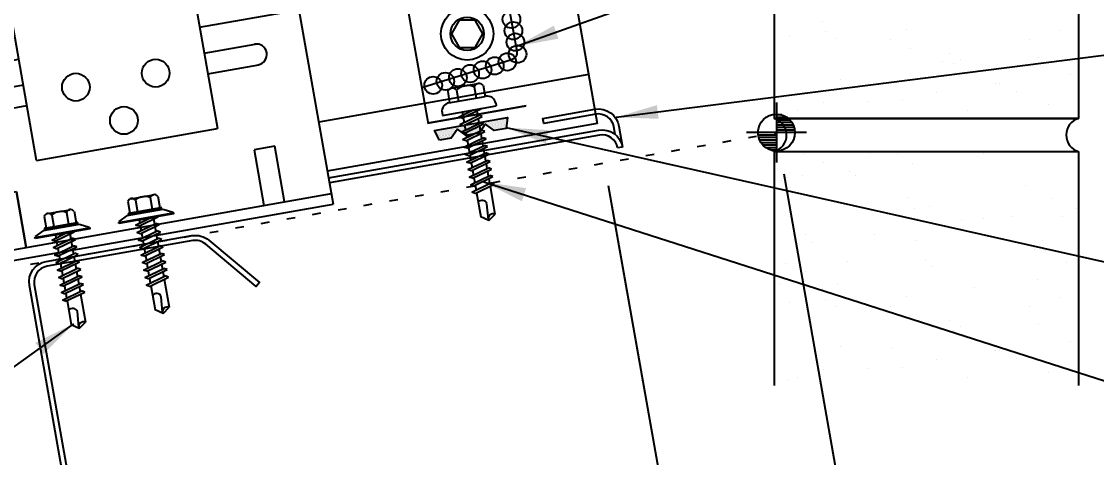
# Model space of a CAD drawing. Header units: inches. Extents: x 5.5 to 41.5, y 10.4 to 41.
# Drawn here: x 20.21 to 33.01, y 17.76 to 22.95 of the extents above; entities that cross this region are included whole.
import ezdxf

# ---------------------------------------------------------------- set-up
doc = ezdxf.new("R2010")
doc.units = ezdxf.units.IN
doc.header["$MEASUREMENT"] = 0
doc.linetypes.add('ACAD_ISO07W100', pattern=[3, 0, -3])
for name, color, linetype in [('CLIP', 5, 'Continuous'), ('CLO', 3, 'Continuous'), ('DIM', 7, 'Continuous'), ('ELEV-MK', 3, 'Continuous'), ('FASTENER', 9, 'Continuous'), ('PANEL', 11, 'Continuous'), ('STLA', 12, 'Continuous'), ('TAPE', 8, 'Continuous'), ('TEXT', 2, 'Continuous'), ('WALL', 7, 'Continuous')]:
    doc.layers.add(name, color=color, linetype=linetype)
doc.styles.add('TEXT1', font='ROMANS.shx', dxfattribs={"width": 0.75, "height": 0.375})
doc.dimstyles.new('DETAIL', dxfattribs={"dimscale": 4, "dimtxt": 0.09375, "dimasz": 0.0625, "dimexe": 0.0625, "dimexo": 0.125, "dimgap": 0.0625, "dimtad": 1, "dimdec": 4, "dimzin": 3, "dimdsep": 46, "dimlunit": 4, "dimtxsty": 'TEXT1', "dimblk": 'ARCHTICK', "dimcen": 0.0625, "dimclrd": 7, "dimclre": 7, "dimclrt": 2, "dimadec": 0, "dimazin": 0, "dimtfac": 0.59375, "dimtdec": 4, "dimtmove": 0, "dimatfit": 3, "dimfxl": 0, "dimtolj": 1, "dimtzin": 3, "dimarcsym": 0})
doc.dimstyles.new('DETAIL$7', dxfattribs={"dimscale": 4, "dimtxt": 0.09375, "dimasz": 0.125, "dimexe": 0.0625, "dimexo": 0.125, "dimgap": 0.0625, "dimtad": 1, "dimdec": 4, "dimzin": 3, "dimdsep": 46, "dimlunit": 4, "dimtxsty": 'TEXT1', "dimblk": 'ARCHTICK', "dimcen": 0.0625, "dimclrd": 7, "dimclre": 7, "dimclrt": 2, "dimadec": 0, "dimazin": 0, "dimtfac": 0.59375, "dimtdec": 4, "dimtmove": 0, "dimatfit": 3, "dimfxl": 0, "dimfrac": 2, "dimtolj": 1, "dimtzin": 3, "dimarcsym": 0})

# ---------------------------------------------------------------- blocks, each defined once
blk = doc.blocks.new('MB_DW1')
at = {"layer": 'FASTENER'}
for p, q in [((-0.181, 0.276), (-0.181, 0.137)), ((-0.135, 0.302), (0.135, 0.302)), ((-0.089, 0.276), (-0.089, 0.137)), ((0.089, 0.276), (0.089, 0.137)), ((0.181, 0.276), (0.181, 0.137)), ((-0.193, 0.137), (0.193, 0.137)), ((-0.181, 0.137), (0.181, 0.137)), ((-0.217, 0.114), (-0.326, 0.059)), ((-0.326, 0.059), (-0.326, 0.049)), ((-0.326, 0.049), (0.326, 0.049)), ((-0.217, 0.114), (0.217, 0.114)), ((-0.193, 0.119), (0.193, 0.119)), ((-0.139, -0.016), (0.046, 0.037)), ((-0.104, -0.036), (0.139, 0.033)), ((-0.086, 0.037), (-0.086, -0.001)), ((-0.086, 0.037), (0.086, 0.037)), ((0.086, 0.037), (0.133, 0.037)), ((0.086, 0.018), (0.086, -0.042)), ((0.139, 0.033), (0.133, 0.037)), ((0.217, 0.114), (0.326, 0.059)), ((0.326, 0.059), (0.326, 0.049)), ((-0.104, -0.036), (-0.139, -0.016)), ((-0.139, -0.107), (0.104, -0.038)), ((-0.104, -0.127), (-0.139, -0.107)), ((-0.104, -0.127), (0.139, -0.058)), ((-0.086, -0.031), (-0.086, -0.092)), ((-0.086, -0.122), (-0.086, -0.183)), ((0.086, -0.073), (0.086, -0.133)), ((0.139, -0.058), (0.104, -0.038)), ((-0.139, -0.198), (0.104, -0.128)), ((-0.104, -0.218), (-0.139, -0.198)), ((-0.139, -0.289), (0.104, -0.219)), ((-0.104, -0.218), (0.139, -0.149)), ((-0.104, -0.309), (0.139, -0.239)), ((-0.086, -0.213), (-0.086, -0.274)), ((0.086, -0.164), (0.086, -0.224)), ((0.086, -0.255), (0.086, -0.315)), ((0.139, -0.149), (0.104, -0.128)), ((0.139, -0.239), (0.104, -0.219)), ((-0.104, -0.309), (-0.139, -0.289)), ((-0.139, -0.38), (0.104, -0.31)), ((-0.104, -0.4), (-0.139, -0.38)), ((-0.104, -0.4), (0.139, -0.33)), ((-0.086, -0.304), (-0.086, -0.364)), ((0.086, -0.345), (0.086, -0.406)), ((0.139, -0.33), (0.104, -0.31)), ((-0.139, -0.47), (0.104, -0.401)), ((-0.104, -0.491), (-0.139, -0.47)), ((-0.139, -0.561), (0.104, -0.492)), ((-0.104, -0.491), (0.139, -0.421)), ((-0.086, -0.395), (-0.086, -0.455)), ((-0.086, -0.486), (-0.086, -0.546)), ((0.086, -0.436), (0.086, -0.497)), ((0.139, -0.421), (0.104, -0.401)), ((0.139, -0.512), (0.104, -0.492)), ((-0.104, -0.581), (-0.139, -0.561)), ((-0.139, -0.652), (0.104, -0.583)), ((-0.104, -0.581), (0.139, -0.512)), ((-0.104, -0.672), (0.139, -0.603)), ((-0.086, -0.577), (-0.086, -0.637)), ((0.086, -0.527), (0.086, -0.588)), ((0.086, -0.618), (0.086, -0.679)), ((0.139, -0.603), (0.104, -0.583)), ((-0.104, -0.672), (-0.139, -0.652)), ((-0.139, -0.743), (0.104, -0.674)), ((-0.104, -0.763), (-0.139, -0.743)), ((-0.104, -0.763), (0.139, -0.694)), ((-0.086, -0.667), (-0.086, -0.728)), ((-0.086, -0.758), (-0.086, -1.05)), ((0.086, -0.709), (0.086, -1.05)), ((0.139, -0.694), (0.104, -0.674)), ((-0.002, -1.095), (0.014, -0.909)), ((0, -1.111), (-0.086, -1.05)), ((0, -1.111), (0.086, -1.05))]:
    blk.add_line(p, q, dxfattribs=at)
blk.add_lwpolyline([(-0.331, 0.037), (-0.331, 0.049), (0.331, 0.049), (0.331, 0.037)], close=True, dxfattribs=at)
for centre, radius, start, end in [((-0.135, 0.25), 0.0527, 29.8754, 150.1246), ((0, 0.138), 0.164, 56.9974, 123.0026), ((0.135, 0.25), 0.0527, 29.8754, 150.1246), ((-0.193, 0.128), 0.00894, 90, 270), ((0.193, 0.128), 0.00894, 270, 90), ((-0.046, -0.921), 0.0615, 11.1445, 130.906), ((0.054, -1.097), 0.0563, 55.4585, 194.8454)]:
    blk.add_arc(centre, radius, start, end, dxfattribs=at)
blk = doc.blocks.new('*X4')
at = {"color": 0}
for p, q in [((-0.434, 0.135), (-0.434, 0.135)), ((-0.422, 0.141), (-0.422, 0.141)), ((-0.422, 0.129), (-0.422, 0.129)), ((-0.41, 0.135), (-0.41, 0.135)), ((-0.398, 0.141), (-0.398, 0.141)), ((-0.398, 0.129), (-0.398, 0.129)), ((-0.387, 0.135), (-0.387, 0.135)), ((-0.375, 0.141), (-0.375, 0.141)), ((-0.375, 0.129), (-0.375, 0.129)), ((-0.363, 0.135), (-0.363, 0.135)), ((-0.352, 0.141), (-0.352, 0.141)), ((-0.352, 0.129), (-0.352, 0.129)), ((-0.34, 0.135), (-0.34, 0.135)), ((-0.328, 0.141), (-0.328, 0.141)), ((-0.328, 0.129), (-0.328, 0.129)), ((-0.316, 0.135), (-0.316, 0.135)), ((-0.305, 0.141), (-0.305, 0.141)), ((-0.305, 0.129), (-0.305, 0.129)), ((-0.293, 0.135), (-0.293, 0.135)), ((-0.281, 0.141), (-0.281, 0.141)), ((-0.281, 0.129), (-0.281, 0.129)), ((-0.27, 0.135), (-0.27, 0.135)), ((-0.258, 0.141), (-0.258, 0.141)), ((-0.258, 0.129), (-0.258, 0.129)), ((-0.246, 0.135), (-0.246, 0.135)), ((-0.234, 0.141), (-0.234, 0.141)), ((-0.234, 0.129), (-0.234, 0.129)), ((-0.223, 0.135), (-0.223, 0.135)), ((-0.211, 0.141), (-0.211, 0.141)), ((-0.211, 0.129), (-0.211, 0.129)), ((-0.199, 0.135), (-0.199, 0.135)), ((-0.188, 0.141), (-0.188, 0.141)), ((-0.188, 0.129), (-0.188, 0.129)), ((-0.176, 0.135), (-0.176, 0.135)), ((-0.164, 0.141), (-0.164, 0.141)), ((-0.164, 0.129), (-0.164, 0.129)), ((-0.152, 0.135), (-0.152, 0.135)), ((-0.141, 0.141), (-0.141, 0.141)), ((-0.141, 0.129), (-0.141, 0.129)), ((-0.129, 0.135), (-0.129, 0.135)), ((-0.117, 0.141), (-0.117, 0.141)), ((-0.117, 0.129), (-0.117, 0.129)), ((-0.105, 0.135), (-0.105, 0.135)), ((-0.094, 0.141), (-0.094, 0.141)), ((-0.094, 0.129), (-0.094, 0.129)), ((-0.082, 0.135), (-0.082, 0.135)), ((-0.07, 0.141), (-0.07, 0.141)), ((-0.07, 0.129), (-0.07, 0.129)), ((-0.059, 0.135), (-0.059, 0.135)), ((-0.047, 0.141), (-0.047, 0.141)), ((-0.047, 0.129), (-0.047, 0.129)), ((-0.035, 0.135), (-0.035, 0.135)), ((-0.023, 0.141), (-0.023, 0.141)), ((-0.023, 0.129), (-0.023, 0.129)), ((-0.012, 0.135), (-0.012, 0.135)), ((0, 0.141), (0, 0.141)), ((0, 0.129), (0, 0.129)), ((0.012, 0.135), (0.012, 0.135)), ((0.023, 0.141), (0.023, 0.141)), ((0.023, 0.129), (0.023, 0.129)), ((0.035, 0.135), (0.035, 0.135)), ((0.047, 0.141), (0.047, 0.141)), ((0.047, 0.129), (0.047, 0.129)), ((0.059, 0.135), (0.059, 0.135)), ((0.07, 0.141), (0.07, 0.141)), ((0.07, 0.129), (0.07, 0.129)), ((0.082, 0.135), (0.082, 0.135)), ((0.094, 0.141), (0.094, 0.141)), ((0.094, 0.129), (0.094, 0.129)), ((0.105, 0.135), (0.105, 0.135)), ((0.117, 0.141), (0.117, 0.141)), ((0.117, 0.129), (0.117, 0.129)), ((0.129, 0.135), (0.129, 0.135)), ((0.141, 0.141), (0.141, 0.141)), ((0.141, 0.129), (0.141, 0.129)), ((0.152, 0.135), (0.152, 0.135)), ((0.164, 0.141), (0.164, 0.141)), ((0.164, 0.129), (0.164, 0.129)), ((0.176, 0.135), (0.176, 0.135)), ((0.188, 0.141), (0.188, 0.141)), ((0.188, 0.129), (0.188, 0.129)), ((0.199, 0.135), (0.199, 0.135)), ((0.211, 0.141), (0.211, 0.141)), ((0.211, 0.129), (0.211, 0.129)), ((0.223, 0.135), (0.223, 0.135)), ((0.234, 0.141), (0.234, 0.141)), ((0.234, 0.129), (0.234, 0.129)), ((0.246, 0.135), (0.246, 0.135)), ((0.258, 0.141), (0.258, 0.141)), ((0.258, 0.129), (0.258, 0.129)), ((0.27, 0.135), (0.27, 0.135)), ((0.281, 0.141), (0.281, 0.141)), ((0.281, 0.129), (0.281, 0.129)), ((0.293, 0.135), (0.293, 0.135)), ((0.305, 0.141), (0.305, 0.141)), ((0.305, 0.129), (0.305, 0.129)), ((0.316, 0.135), (0.316, 0.135)), ((0.328, 0.141), (0.328, 0.141)), ((0.328, 0.129), (0.328, 0.129)), ((0.34, 0.135), (0.34, 0.135)), ((0.352, 0.141), (0.352, 0.141)), ((0.352, 0.129), (0.352, 0.129)), ((0.363, 0.135), (0.363, 0.135)), ((0.375, 0.141), (0.375, 0.141)), ((0.375, 0.129), (0.375, 0.129)), ((0.387, 0.135), (0.387, 0.135)), ((0.398, 0.141), (0.398, 0.141)), ((0.398, 0.129), (0.398, 0.129)), ((0.41, 0.135), (0.41, 0.135)), ((0.422, 0.141), (0.422, 0.141)), ((0.422, 0.129), (0.422, 0.129)), ((0.434, 0.135), (0.434, 0.135)), ((-0.434, 0.123), (-0.434, 0.123)), ((-0.422, 0.117), (-0.422, 0.117)), ((-0.422, 0.105), (-0.422, 0.105)), ((-0.422, 0.094), (-0.422, 0.094)), ((-0.422, 0.082), (-0.422, 0.082)), ((-0.41, 0.123), (-0.41, 0.123)), ((-0.41, 0.111), (-0.41, 0.111)), ((-0.41, 0.1), (-0.41, 0.1)), ((-0.41, 0.088), (-0.41, 0.088)), ((-0.41, 0.076), (-0.41, 0.076)), ((-0.41, 0.064), (-0.41, 0.064)), ((-0.41, 0.053), (-0.41, 0.053)), ((-0.41, 0.041), (-0.41, 0.041)), ((-0.398, 0.117), (-0.398, 0.117)), ((-0.398, 0.105), (-0.398, 0.105)), ((-0.398, 0.094), (-0.398, 0.094)), ((-0.398, 0.082), (-0.398, 0.082)), ((-0.398, 0.07), (-0.398, 0.07)), ((-0.398, 0.059), (-0.398, 0.059)), ((-0.398, 0.047), (-0.398, 0.047)), ((-0.398, 0.035), (-0.398, 0.035)), ((-0.398, 0.023), (-0.398, 0.023)), ((-0.387, 0.123), (-0.387, 0.123)), ((-0.387, 0.111), (-0.387, 0.111)), ((-0.387, 0.1), (-0.387, 0.1)), ((-0.387, 0.088), (-0.387, 0.088)), ((-0.387, 0.076), (-0.387, 0.076)), ((-0.387, 0.064), (-0.387, 0.064)), ((-0.387, 0.053), (-0.387, 0.053)), ((-0.387, 0.041), (-0.387, 0.041)), ((-0.387, 0.029), (-0.387, 0.029)), ((-0.375, 0.117), (-0.375, 0.117)), ((-0.375, 0.105), (-0.375, 0.105)), ((-0.375, 0.094), (-0.375, 0.094)), ((-0.375, 0.082), (-0.375, 0.082)), ((-0.375, 0.07), (-0.375, 0.07)), ((-0.375, 0.059), (-0.375, 0.059)), ((-0.375, 0.047), (-0.375, 0.047)), ((-0.375, 0.035), (-0.375, 0.035)), ((-0.375, 0.023), (-0.375, 0.023)), ((-0.363, 0.123), (-0.363, 0.123)), ((-0.363, 0.111), (-0.363, 0.111)), ((-0.363, 0.1), (-0.363, 0.1)), ((-0.363, 0.088), (-0.363, 0.088)), ((-0.363, 0.076), (-0.363, 0.076)), ((-0.363, 0.064), (-0.363, 0.064)), ((-0.363, 0.053), (-0.363, 0.053)), ((-0.363, 0.041), (-0.363, 0.041)), ((-0.363, 0.029), (-0.363, 0.029)), ((-0.352, 0.117), (-0.352, 0.117)), ((-0.352, 0.105), (-0.352, 0.105)), ((-0.352, 0.094), (-0.352, 0.094)), ((-0.352, 0.082), (-0.352, 0.082)), ((-0.352, 0.07), (-0.352, 0.07)), ((-0.352, 0.059), (-0.352, 0.059)), ((-0.352, 0.047), (-0.352, 0.047)), ((-0.352, 0.035), (-0.352, 0.035)), ((-0.352, 0.023), (-0.352, 0.023)), ((-0.34, 0.123), (-0.34, 0.123)), ((-0.34, 0.111), (-0.34, 0.111)), ((-0.34, 0.1), (-0.34, 0.1)), ((-0.34, 0.088), (-0.34, 0.088)), ((-0.34, 0.076), (-0.34, 0.076)), ((-0.34, 0.064), (-0.34, 0.064)), ((-0.34, 0.053), (-0.34, 0.053)), ((-0.34, 0.041), (-0.34, 0.041)), ((-0.34, 0.029), (-0.34, 0.029)), ((-0.328, 0.117), (-0.328, 0.117)), ((-0.328, 0.105), (-0.328, 0.105)), ((-0.328, 0.094), (-0.328, 0.094)), ((-0.328, 0.082), (-0.328, 0.082)), ((-0.328, 0.07), (-0.328, 0.07)), ((-0.328, 0.059), (-0.328, 0.059)), ((-0.328, 0.047), (-0.328, 0.047)), ((-0.328, 0.035), (-0.328, 0.035)), ((-0.328, 0.023), (-0.328, 0.023)), ((-0.316, 0.123), (-0.316, 0.123)), ((-0.316, 0.111), (-0.316, 0.111)), ((-0.316, 0.1), (-0.316, 0.1)), ((-0.316, 0.088), (-0.316, 0.088)), ((-0.316, 0.076), (-0.316, 0.076)), ((-0.316, 0.064), (-0.316, 0.064)), ((-0.316, 0.053), (-0.316, 0.053)), ((-0.316, 0.041), (-0.316, 0.041)), ((-0.316, 0.029), (-0.316, 0.029)), ((-0.305, 0.117), (-0.305, 0.117)), ((-0.305, 0.105), (-0.305, 0.105)), ((-0.305, 0.094), (-0.305, 0.094)), ((-0.305, 0.082), (-0.305, 0.082)), ((-0.305, 0.07), (-0.305, 0.07)), ((-0.305, 0.059), (-0.305, 0.059)), ((-0.305, 0.047), (-0.305, 0.047)), ((-0.305, 0.035), (-0.305, 0.035)), ((-0.305, 0.023), (-0.305, 0.023)), ((-0.293, 0.123), (-0.293, 0.123)), ((-0.293, 0.111), (-0.293, 0.111)), ((-0.293, 0.1), (-0.293, 0.1)), ((-0.293, 0.088), (-0.293, 0.088)), ((-0.293, 0.076), (-0.293, 0.076)), ((-0.293, 0.064), (-0.293, 0.064)), ((-0.293, 0.053), (-0.293, 0.053)), ((-0.293, 0.041), (-0.293, 0.041)), ((-0.293, 0.029), (-0.293, 0.029)), ((-0.281, 0.117), (-0.281, 0.117)), ((-0.281, 0.105), (-0.281, 0.105)), ((-0.281, 0.094), (-0.281, 0.094)), ((-0.281, 0.082), (-0.281, 0.082)), ((-0.281, 0.07), (-0.281, 0.07)), ((-0.281, 0.059), (-0.281, 0.059)), ((-0.281, 0.047), (-0.281, 0.047)), ((-0.281, 0.035), (-0.281, 0.035)), ((-0.281, 0.023), (-0.281, 0.023)), ((-0.27, 0.123), (-0.27, 0.123)), ((-0.27, 0.111), (-0.27, 0.111)), ((-0.27, 0.1), (-0.27, 0.1)), ((-0.27, 0.088), (-0.27, 0.088)), ((-0.27, 0.076), (-0.27, 0.076)), ((-0.27, 0.064), (-0.27, 0.064)), ((-0.27, 0.053), (-0.27, 0.053)), ((-0.27, 0.041), (-0.27, 0.041)), ((-0.27, 0.029), (-0.27, 0.029)), ((-0.258, 0.117), (-0.258, 0.117)), ((-0.258, 0.105), (-0.258, 0.105)), ((-0.258, 0.094), (-0.258, 0.094)), ((-0.258, 0.082), (-0.258, 0.082)), ((-0.258, 0.07), (-0.258, 0.07)), ((-0.258, 0.059), (-0.258, 0.059)), ((-0.258, 0.047), (-0.258, 0.047)), ((-0.258, 0.035), (-0.258, 0.035)), ((-0.258, 0.023), (-0.258, 0.023)), ((-0.246, 0.123), (-0.246, 0.123)), ((-0.246, 0.111), (-0.246, 0.111)), ((-0.246, 0.1), (-0.246, 0.1)), ((-0.246, 0.088), (-0.246, 0.088)), ((-0.246, 0.076), (-0.246, 0.076)), ((-0.246, 0.064), (-0.246, 0.064)), ((-0.246, 0.053), (-0.246, 0.053)), ((-0.246, 0.041), (-0.246, 0.041)), ((-0.234, 0.117), (-0.234, 0.117)), ((-0.234, 0.105), (-0.234, 0.105)), ((-0.234, 0.094), (-0.234, 0.094)), ((-0.234, 0.082), (-0.234, 0.082)), ((-0.234, 0.07), (-0.234, 0.07)), ((-0.234, 0.059), (-0.234, 0.059)), ((-0.234, 0.047), (-0.234, 0.047)), ((-0.223, 0.123), (-0.223, 0.123)), ((-0.223, 0.111), (-0.223, 0.111)), ((-0.223, 0.1), (-0.223, 0.1)), ((-0.223, 0.088), (-0.223, 0.088)), ((-0.223, 0.076), (-0.223, 0.076)), ((-0.223, 0.064), (-0.223, 0.064)), ((-0.211, 0.117), (-0.211, 0.117)), ((-0.211, 0.105), (-0.211, 0.105)), ((-0.211, 0.094), (-0.211, 0.094)), ((-0.211, 0.082), (-0.211, 0.082)), ((-0.211, 0.07), (-0.211, 0.07)), ((-0.199, 0.123), (-0.199, 0.123)), ((-0.199, 0.111), (-0.199, 0.111)), ((-0.199, 0.1), (-0.199, 0.1)), ((-0.199, 0.088), (-0.199, 0.088)), ((-0.188, 0.117), (-0.188, 0.117)), ((-0.188, 0.105), (-0.188, 0.105)), ((-0.188, 0.094), (-0.188, 0.094)), ((-0.176, 0.123), (-0.176, 0.123)), ((-0.176, 0.111), (-0.176, 0.111)), ((-0.164, 0.117), (-0.164, 0.117)), ((-0.164, 0.105), (-0.164, 0.105)), ((-0.152, 0.123), (-0.152, 0.123)), ((-0.152, 0.111), (-0.152, 0.111)), ((-0.152, 0.1), (-0.152, 0.1)), ((-0.141, 0.117), (-0.141, 0.117)), ((-0.141, 0.105), (-0.141, 0.105)), ((-0.141, 0.094), (-0.141, 0.094)), ((-0.141, 0.082), (-0.141, 0.082)), ((-0.129, 0.123), (-0.129, 0.123)), ((-0.129, 0.111), (-0.129, 0.111)), ((-0.129, 0.1), (-0.129, 0.1)), ((-0.129, 0.088), (-0.129, 0.088)), ((-0.129, 0.076), (-0.129, 0.076)), ((-0.117, 0.117), (-0.117, 0.117)), ((-0.117, 0.105), (-0.117, 0.105)), ((-0.117, 0.094), (-0.117, 0.094)), ((-0.117, 0.082), (-0.117, 0.082)), ((-0.117, 0.07), (-0.117, 0.07)), ((-0.117, 0.059), (-0.117, 0.059)), ((-0.105, 0.123), (-0.105, 0.123)), ((-0.105, 0.111), (-0.105, 0.111)), ((-0.105, 0.1), (-0.105, 0.1)), ((-0.105, 0.088), (-0.105, 0.088)), ((-0.105, 0.076), (-0.105, 0.076)), ((-0.105, 0.064), (-0.105, 0.064)), ((-0.105, 0.053), (-0.105, 0.053)), ((-0.094, 0.117), (-0.094, 0.117)), ((-0.094, 0.105), (-0.094, 0.105)), ((-0.094, 0.094), (-0.094, 0.094)), ((-0.094, 0.082), (-0.094, 0.082)), ((-0.094, 0.07), (-0.094, 0.07)), ((-0.094, 0.059), (-0.094, 0.059)), ((-0.094, 0.047), (-0.094, 0.047)), ((-0.094, 0.035), (-0.094, 0.035)), ((-0.082, 0.123), (-0.082, 0.123)), ((-0.082, 0.111), (-0.082, 0.111)), ((-0.082, 0.1), (-0.082, 0.1)), ((-0.082, 0.088), (-0.082, 0.088)), ((-0.082, 0.076), (-0.082, 0.076)), ((-0.082, 0.064), (-0.082, 0.064)), ((-0.082, 0.053), (-0.082, 0.053)), ((-0.082, 0.041), (-0.082, 0.041)), ((-0.082, 0.029), (-0.082, 0.029)), ((-0.07, 0.117), (-0.07, 0.117)), ((-0.07, 0.105), (-0.07, 0.105)), ((-0.07, 0.094), (-0.07, 0.094)), ((-0.07, 0.082), (-0.07, 0.082)), ((-0.07, 0.07), (-0.07, 0.07)), ((-0.07, 0.059), (-0.07, 0.059)), ((-0.07, 0.047), (-0.07, 0.047)), ((-0.07, 0.035), (-0.07, 0.035)), ((-0.07, 0.023), (-0.07, 0.023)), ((-0.059, 0.123), (-0.059, 0.123)), ((-0.059, 0.111), (-0.059, 0.111)), ((-0.059, 0.1), (-0.059, 0.1)), ((-0.059, 0.088), (-0.059, 0.088)), ((-0.059, 0.076), (-0.059, 0.076)), ((-0.059, 0.064), (-0.059, 0.064)), ((-0.059, 0.053), (-0.059, 0.053)), ((-0.059, 0.041), (-0.059, 0.041)), ((-0.059, 0.029), (-0.059, 0.029)), ((-0.047, 0.117), (-0.047, 0.117)), ((-0.047, 0.105), (-0.047, 0.105)), ((-0.047, 0.094), (-0.047, 0.094)), ((-0.047, 0.082), (-0.047, 0.082)), ((-0.047, 0.07), (-0.047, 0.07)), ((-0.047, 0.059), (-0.047, 0.059)), ((-0.047, 0.047), (-0.047, 0.047)), ((-0.047, 0.035), (-0.047, 0.035)), ((-0.047, 0.023), (-0.047, 0.023)), ((-0.035, 0.123), (-0.035, 0.123)), ((-0.035, 0.111), (-0.035, 0.111)), ((-0.035, 0.1), (-0.035, 0.1)), ((-0.035, 0.088), (-0.035, 0.088)), ((-0.035, 0.076), (-0.035, 0.076)), ((-0.035, 0.064), (-0.035, 0.064)), ((-0.035, 0.053), (-0.035, 0.053)), ((-0.035, 0.041), (-0.035, 0.041)), ((-0.035, 0.029), (-0.035, 0.029)), ((-0.023, 0.117), (-0.023, 0.117)), ((-0.023, 0.105), (-0.023, 0.105)), ((-0.023, 0.094), (-0.023, 0.094)), ((-0.023, 0.082), (-0.023, 0.082)), ((-0.023, 0.07), (-0.023, 0.07)), ((-0.023, 0.059), (-0.023, 0.059)), ((-0.023, 0.047), (-0.023, 0.047)), ((-0.023, 0.035), (-0.023, 0.035)), ((-0.023, 0.023), (-0.023, 0.023)), ((-0.012, 0.123), (-0.012, 0.123)), ((-0.012, 0.111), (-0.012, 0.111)), ((-0.012, 0.1), (-0.012, 0.1)), ((-0.012, 0.088), (-0.012, 0.088)), ((-0.012, 0.076), (-0.012, 0.076)), ((-0.012, 0.064), (-0.012, 0.064)), ((-0.012, 0.053), (-0.012, 0.053)), ((-0.012, 0.041), (-0.012, 0.041)), ((-0.012, 0.029), (-0.012, 0.029)), ((0, 0.117), (0, 0.117)), ((0, 0.105), (0, 0.105)), ((0, 0.094), (0, 0.094)), ((0, 0.082), (0, 0.082)), ((0, 0.07), (0, 0.07)), ((0, 0.059), (0, 0.059)), ((0, 0.047), (0, 0.047)), ((0, 0.035), (0, 0.035)), ((0, 0.023), (0, 0.023)), ((0.012, 0.123), (0.012, 0.123)), ((0.012, 0.111), (0.012, 0.111)), ((0.012, 0.1), (0.012, 0.1)), ((0.012, 0.088), (0.012, 0.088)), ((0.012, 0.076), (0.012, 0.076)), ((0.012, 0.064), (0.012, 0.064)), ((0.012, 0.053), (0.012, 0.053)), ((0.012, 0.041), (0.012, 0.041)), ((0.012, 0.029), (0.012, 0.029)), ((0.023, 0.117), (0.023, 0.117)), ((0.023, 0.105), (0.023, 0.105)), ((0.023, 0.094), (0.023, 0.094)), ((0.023, 0.082), (0.023, 0.082)), ((0.023, 0.07), (0.023, 0.07)), ((0.023, 0.059), (0.023, 0.059)), ((0.023, 0.047), (0.023, 0.047)), ((0.023, 0.035), (0.023, 0.035)), ((0.023, 0.023), (0.023, 0.023)), ((0.035, 0.123), (0.035, 0.123)), ((0.035, 0.111), (0.035, 0.111)), ((0.035, 0.1), (0.035, 0.1)), ((0.035, 0.088), (0.035, 0.088)), ((0.035, 0.076), (0.035, 0.076)), ((0.035, 0.064), (0.035, 0.064)), ((0.035, 0.053), (0.035, 0.053)), ((0.035, 0.041), (0.035, 0.041)), ((0.035, 0.029), (0.035, 0.029)), ((0.047, 0.117), (0.047, 0.117)), ((0.047, 0.105), (0.047, 0.105)), ((0.047, 0.094), (0.047, 0.094)), ((0.047, 0.082), (0.047, 0.082)), ((0.047, 0.07), (0.047, 0.07)), ((0.047, 0.059), (0.047, 0.059)), ((0.047, 0.047), (0.047, 0.047)), ((0.047, 0.035), (0.047, 0.035)), ((0.047, 0.023), (0.047, 0.023)), ((0.059, 0.123), (0.059, 0.123)), ((0.059, 0.111), (0.059, 0.111)), ((0.059, 0.1), (0.059, 0.1)), ((0.059, 0.088), (0.059, 0.088)), ((0.059, 0.076), (0.059, 0.076)), ((0.059, 0.064), (0.059, 0.064)), ((0.059, 0.053), (0.059, 0.053)), ((0.059, 0.041), (0.059, 0.041)), ((0.059, 0.029), (0.059, 0.029)), ((0.07, 0.117), (0.07, 0.117)), ((0.07, 0.105), (0.07, 0.105)), ((0.07, 0.094), (0.07, 0.094)), ((0.07, 0.082), (0.07, 0.082)), ((0.07, 0.07), (0.07, 0.07)), ((0.07, 0.059), (0.07, 0.059)), ((0.07, 0.047), (0.07, 0.047)), ((0.07, 0.035), (0.07, 0.035)), ((0.07, 0.023), (0.07, 0.023)), ((0.082, 0.123), (0.082, 0.123)), ((0.082, 0.111), (0.082, 0.111)), ((0.082, 0.1), (0.082, 0.1)), ((0.082, 0.088), (0.082, 0.088)), ((0.082, 0.076), (0.082, 0.076)), ((0.082, 0.064), (0.082, 0.064)), ((0.082, 0.053), (0.082, 0.053)), ((0.082, 0.041), (0.082, 0.041)), ((0.082, 0.029), (0.082, 0.029)), ((0.094, 0.117), (0.094, 0.117)), ((0.094, 0.105), (0.094, 0.105)), ((0.094, 0.094), (0.094, 0.094)), ((0.094, 0.082), (0.094, 0.082)), ((0.094, 0.07), (0.094, 0.07)), ((0.094, 0.059), (0.094, 0.059)), ((0.094, 0.047), (0.094, 0.047)), ((0.094, 0.035), (0.094, 0.035)), ((0.105, 0.123), (0.105, 0.123)), ((0.105, 0.111), (0.105, 0.111)), ((0.105, 0.1), (0.105, 0.1)), ((0.105, 0.088), (0.105, 0.088)), ((0.105, 0.076), (0.105, 0.076)), ((0.105, 0.064), (0.105, 0.064)), ((0.105, 0.053), (0.105, 0.053)), ((0.117, 0.117), (0.117, 0.117)), ((0.117, 0.105), (0.117, 0.105)), ((0.117, 0.094), (0.117, 0.094)), ((0.117, 0.082), (0.117, 0.082)), ((0.117, 0.07), (0.117, 0.07)), ((0.117, 0.059), (0.117, 0.059)), ((0.129, 0.123), (0.129, 0.123)), ((0.129, 0.111), (0.129, 0.111)), ((0.129, 0.1), (0.129, 0.1)), ((0.129, 0.088), (0.129, 0.088)), ((0.129, 0.076), (0.129, 0.076)), ((0.141, 0.117), (0.141, 0.117)), ((0.141, 0.105), (0.141, 0.105)), ((0.141, 0.094), (0.141, 0.094)), ((0.141, 0.082), (0.141, 0.082)), ((0.152, 0.123), (0.152, 0.123)), ((0.152, 0.111), (0.152, 0.111)), ((0.152, 0.1), (0.152, 0.1)), ((0.164, 0.117), (0.164, 0.117)), ((0.164, 0.105), (0.164, 0.105)), ((0.176, 0.123), (0.176, 0.123)), ((0.176, 0.111), (0.176, 0.111)), ((0.188, 0.117), (0.188, 0.117)), ((0.188, 0.105), (0.188, 0.105)), ((0.188, 0.094), (0.188, 0.094)), ((0.199, 0.123), (0.199, 0.123)), ((0.199, 0.111), (0.199, 0.111)), ((0.199, 0.1), (0.199, 0.1)), ((0.199, 0.088), (0.199, 0.088)), ((0.211, 0.117), (0.211, 0.117)), ((0.211, 0.105), (0.211, 0.105)), ((0.211, 0.094), (0.211, 0.094)), ((0.211, 0.082), (0.211, 0.082)), ((0.211, 0.07), (0.211, 0.07)), ((0.223, 0.123), (0.223, 0.123)), ((0.223, 0.111), (0.223, 0.111)), ((0.223, 0.1), (0.223, 0.1)), ((0.223, 0.088), (0.223, 0.088)), ((0.223, 0.076), (0.223, 0.076)), ((0.223, 0.064), (0.223, 0.064)), ((0.234, 0.117), (0.234, 0.117)), ((0.234, 0.105), (0.234, 0.105)), ((0.234, 0.094), (0.234, 0.094)), ((0.234, 0.082), (0.234, 0.082)), ((0.234, 0.07), (0.234, 0.07)), ((0.234, 0.059), (0.234, 0.059)), ((0.234, 0.047), (0.234, 0.047)), ((0.246, 0.123), (0.246, 0.123)), ((0.246, 0.111), (0.246, 0.111)), ((0.246, 0.1), (0.246, 0.1)), ((0.246, 0.088), (0.246, 0.088)), ((0.246, 0.076), (0.246, 0.076)), ((0.246, 0.064), (0.246, 0.064)), ((0.246, 0.053), (0.246, 0.053)), ((0.246, 0.041), (0.246, 0.041)), ((0.258, 0.117), (0.258, 0.117)), ((0.258, 0.105), (0.258, 0.105)), ((0.258, 0.094), (0.258, 0.094)), ((0.258, 0.082), (0.258, 0.082)), ((0.258, 0.07), (0.258, 0.07)), ((0.258, 0.059), (0.258, 0.059)), ((0.258, 0.047), (0.258, 0.047)), ((0.258, 0.035), (0.258, 0.035)), ((0.258, 0.023), (0.258, 0.023)), ((0.27, 0.123), (0.27, 0.123)), ((0.27, 0.111), (0.27, 0.111)), ((0.27, 0.1), (0.27, 0.1)), ((0.27, 0.088), (0.27, 0.088)), ((0.27, 0.076), (0.27, 0.076)), ((0.27, 0.064), (0.27, 0.064)), ((0.27, 0.053), (0.27, 0.053)), ((0.27, 0.041), (0.27, 0.041)), ((0.27, 0.029), (0.27, 0.029)), ((0.281, 0.117), (0.281, 0.117)), ((0.281, 0.105), (0.281, 0.105)), ((0.281, 0.094), (0.281, 0.094)), ((0.281, 0.082), (0.281, 0.082)), ((0.281, 0.07), (0.281, 0.07)), ((0.281, 0.059), (0.281, 0.059)), ((0.281, 0.047), (0.281, 0.047)), ((0.281, 0.035), (0.281, 0.035)), ((0.281, 0.023), (0.281, 0.023)), ((0.293, 0.123), (0.293, 0.123)), ((0.293, 0.111), (0.293, 0.111)), ((0.293, 0.1), (0.293, 0.1)), ((0.293, 0.088), (0.293, 0.088)), ((0.293, 0.076), (0.293, 0.076)), ((0.293, 0.064), (0.293, 0.064)), ((0.293, 0.053), (0.293, 0.053)), ((0.293, 0.041), (0.293, 0.041)), ((0.293, 0.029), (0.293, 0.029)), ((0.305, 0.117), (0.305, 0.117)), ((0.305, 0.105), (0.305, 0.105)), ((0.305, 0.094), (0.305, 0.094)), ((0.305, 0.082), (0.305, 0.082)), ((0.305, 0.07), (0.305, 0.07)), ((0.305, 0.059), (0.305, 0.059)), ((0.305, 0.047), (0.305, 0.047)), ((0.305, 0.035), (0.305, 0.035)), ((0.305, 0.023), (0.305, 0.023)), ((0.316, 0.123), (0.316, 0.123)), ((0.316, 0.111), (0.316, 0.111)), ((0.316, 0.1), (0.316, 0.1)), ((0.316, 0.088), (0.316, 0.088)), ((0.316, 0.076), (0.316, 0.076)), ((0.316, 0.064), (0.316, 0.064)), ((0.316, 0.053), (0.316, 0.053)), ((0.316, 0.041), (0.316, 0.041)), ((0.316, 0.029), (0.316, 0.029)), ((0.328, 0.117), (0.328, 0.117)), ((0.328, 0.105), (0.328, 0.105)), ((0.328, 0.094), (0.328, 0.094)), ((0.328, 0.082), (0.328, 0.082)), ((0.328, 0.07), (0.328, 0.07)), ((0.328, 0.059), (0.328, 0.059)), ((0.328, 0.047), (0.328, 0.047)), ((0.328, 0.035), (0.328, 0.035)), ((0.328, 0.023), (0.328, 0.023)), ((0.34, 0.123), (0.34, 0.123)), ((0.34, 0.111), (0.34, 0.111)), ((0.34, 0.1), (0.34, 0.1)), ((0.34, 0.088), (0.34, 0.088)), ((0.34, 0.076), (0.34, 0.076)), ((0.34, 0.064), (0.34, 0.064)), ((0.34, 0.053), (0.34, 0.053)), ((0.34, 0.041), (0.34, 0.041)), ((0.34, 0.029), (0.34, 0.029)), ((0.352, 0.117), (0.352, 0.117)), ((0.352, 0.105), (0.352, 0.105)), ((0.352, 0.094), (0.352, 0.094)), ((0.352, 0.082), (0.352, 0.082)), ((0.352, 0.07), (0.352, 0.07)), ((0.352, 0.059), (0.352, 0.059)), ((0.352, 0.047), (0.352, 0.047)), ((0.352, 0.035), (0.352, 0.035)), ((0.352, 0.023), (0.352, 0.023)), ((0.363, 0.123), (0.363, 0.123)), ((0.363, 0.111), (0.363, 0.111)), ((0.363, 0.1), (0.363, 0.1)), ((0.363, 0.088), (0.363, 0.088)), ((0.363, 0.076), (0.363, 0.076)), ((0.363, 0.064), (0.363, 0.064)), ((0.363, 0.053), (0.363, 0.053)), ((0.363, 0.041), (0.363, 0.041)), ((0.363, 0.029), (0.363, 0.029)), ((0.375, 0.117), (0.375, 0.117)), ((0.375, 0.105), (0.375, 0.105)), ((0.375, 0.094), (0.375, 0.094)), ((0.375, 0.082), (0.375, 0.082)), ((0.375, 0.07), (0.375, 0.07)), ((0.375, 0.059), (0.375, 0.059)), ((0.375, 0.047), (0.375, 0.047)), ((0.375, 0.035), (0.375, 0.035)), ((0.375, 0.023), (0.375, 0.023)), ((0.387, 0.123), (0.387, 0.123)), ((0.387, 0.111), (0.387, 0.111)), ((0.387, 0.1), (0.387, 0.1)), ((0.387, 0.088), (0.387, 0.088)), ((0.387, 0.076), (0.387, 0.076)), ((0.387, 0.064), (0.387, 0.064)), ((0.387, 0.053), (0.387, 0.053)), ((0.387, 0.041), (0.387, 0.041)), ((0.387, 0.029), (0.387, 0.029)), ((0.398, 0.117), (0.398, 0.117)), ((0.398, 0.105), (0.398, 0.105)), ((0.398, 0.094), (0.398, 0.094)), ((0.398, 0.082), (0.398, 0.082)), ((0.398, 0.07), (0.398, 0.07)), ((0.398, 0.059), (0.398, 0.059)), ((0.398, 0.047), (0.398, 0.047)), ((0.398, 0.035), (0.398, 0.035)), ((0.398, 0.023), (0.398, 0.023)), ((0.41, 0.123), (0.41, 0.123)), ((0.41, 0.111), (0.41, 0.111)), ((0.41, 0.1), (0.41, 0.1)), ((0.41, 0.088), (0.41, 0.088)), ((0.41, 0.076), (0.41, 0.076)), ((0.41, 0.064), (0.41, 0.064)), ((0.41, 0.053), (0.41, 0.053)), ((0.41, 0.041), (0.41, 0.041)), ((0.422, 0.117), (0.422, 0.117)), ((0.422, 0.105), (0.422, 0.105)), ((0.422, 0.094), (0.422, 0.094)), ((0.422, 0.082), (0.422, 0.082)), ((0.434, 0.123), (0.434, 0.123))]:
    blk.add_line(p, q, dxfattribs=at)
blk = doc.blocks.new('MB_DBTAP')
at = {"layer": 'TAPE', "color": 9}
blk.add_lwpolyline([(-0.403, 0.018), (-0.442, 0.141), (0.442, 0.141), (0.403, 0.018), (0.26, 0.018), (0.17, 0.109), (0.079, 0.018), (0, 0.018), (-0.079, 0.018), (-0.17, 0.109), (-0.26, 0.018)], close=True, dxfattribs=at)
at = {"layer": 'TAPE', "color": 251}
blk.add_blockref('*X4', (0, 0), dxfattribs=at)
blk = doc.blocks.new('MB_38W')
blk.add_lwpolyline([(-0.094, 0.162), (-0.188, 0), (-0.094, -0.162), (0.094, -0.162), (0.188, 0), (0.094, 0.162)], close=True)
for radius in [0.312, 0.199]:
    blk.add_circle((0, 0), radius)
blk = doc.blocks.new('A$C40D92978')
at = {"layer": 'CLO', "const_width": 0.0239}
blk.add_lwpolyline([(2.668, 0.22), (1.499, 0.014), (1.048, 2.551), (0.002, 2.366)], dxfattribs=at)
at = {"layer": 'CLO'}
blk.add_lwpolyline([(1.074, 2.419), (2.155, 2.61, -0.414214), (2.26, 2.537), (2.349, 2.031, -0.414214), (2.276, 1.927), (1.468, 1.784, 0.414214), (1.395, 1.68), (1.399, 1.658, 0.362577), (1.487, 1.584), (2.353, 1.579, -0.362577), (2.441, 1.505), (2.554, 0.869, -0.377256), (2.492, 0.768), (1.424, 0.435)], format="xyb", dxfattribs=at)
blk = doc.blocks.new('_ArchTick')
at = {"color": 0, "linetype": 'ByBlock', "const_width": 0.15}
blk.add_lwpolyline([(-0.5, -0.5), (0.5, 0.5)], dxfattribs=at)
blk = doc.blocks.new('*D29')
at = {"layer": 'DEFPOINTS', "color": 0}
for p in [(27.11, 21.489), (21.672, 12.366), (28.803, 11.892)]:
    blk.add_point(p, dxfattribs=at)
at = {"layer": 'TEXT', "color": 7, "lineweight": -2}
for p, q in [((27.197, 20.996), (28.846, 11.646)), ((21.759, 11.874), (22.011, 10.44)), ((21.968, 10.687), (28.803, 11.892))]:
    blk.add_line(p, q, dxfattribs=at)
at = {"layer": 'TEXT', "color": 7, "lineweight": -2, "xscale": 0.25, "yscale": 0.25, "zscale": 0.25}
for p, rotation in [((28.803, 11.892), 10), ((21.968, 10.687), 190)]:
    blk.add_blockref('_ArchTick', p, dxfattribs=dict(at, rotation=rotation))
at = {"layer": 'TEXT', "color": 2, "insert": (25.303, 11.755), "char_height": 0.375, "attachment_point": 5, "rotation": 10, "style": 'TEXT1'}
blk.add_mtext('\\A1;7"', dxfattribs=at)
blk = doc.blocks.new('FZ7')
at = {"layer": 'FASTENER'}
for p, q in [((-0.215, 0.305), (-0.215, 0.171)), ((-0.161, 0.337), (0.161, 0.337)), ((-0.107, 0.305), (-0.107, 0.171)), ((0.107, 0.305), (0.107, 0.171)), ((0.215, 0.305), (0.215, 0.171)), ((-0.224, 0.171), (0.215, 0.171)), ((-0.324, 0.071), (-0.324, 0.037)), ((-0.324, 0.037), (0.324, 0.037)), ((-0.139, -0.016), (0.046, 0.037)), ((-0.104, -0.036), (0.139, 0.033)), ((-0.086, 0.037), (-0.086, -0.001)), ((-0.086, 0.037), (0.086, 0.037)), ((0.086, 0.037), (0.133, 0.037)), ((0.086, 0.018), (0.086, -0.042)), ((0.139, 0.033), (0.133, 0.037)), ((0.324, 0.071), (0.324, 0.037)), ((-0.104, -0.036), (-0.139, -0.016)), ((-0.139, -0.107), (0.104, -0.038)), ((-0.104, -0.127), (-0.139, -0.107)), ((-0.104, -0.127), (0.139, -0.058)), ((-0.086, -0.031), (-0.086, -0.092)), ((-0.086, -0.122), (-0.086, -0.183)), ((0.086, -0.073), (0.086, -0.133)), ((0.139, -0.058), (0.104, -0.038)), ((-0.139, -0.198), (0.104, -0.128)), ((-0.104, -0.218), (-0.139, -0.198)), ((-0.139, -0.289), (0.104, -0.219)), ((-0.104, -0.218), (0.139, -0.149)), ((-0.104, -0.309), (0.139, -0.239)), ((-0.086, -0.213), (-0.086, -0.274)), ((0.086, -0.164), (0.086, -0.224)), ((0.086, -0.255), (0.086, -0.315)), ((0.139, -0.149), (0.104, -0.128)), ((0.139, -0.239), (0.104, -0.219)), ((-0.104, -0.309), (-0.139, -0.289)), ((-0.139, -0.38), (0.104, -0.31)), ((-0.104, -0.4), (-0.139, -0.38)), ((-0.104, -0.4), (0.139, -0.33)), ((-0.086, -0.304), (-0.086, -0.364)), ((0.086, -0.345), (0.086, -0.406)), ((0.139, -0.33), (0.104, -0.31)), ((-0.139, -0.47), (0.104, -0.401)), ((-0.104, -0.491), (-0.139, -0.47)), ((-0.139, -0.561), (0.104, -0.492)), ((-0.104, -0.491), (0.139, -0.421)), ((-0.086, -0.395), (-0.086, -0.455)), ((-0.086, -0.486), (-0.086, -0.546)), ((0.086, -0.436), (0.086, -0.497)), ((0.139, -0.421), (0.104, -0.401)), ((0.139, -0.512), (0.104, -0.492)), ((-0.104, -0.581), (-0.139, -0.561)), ((-0.139, -0.652), (0.104, -0.583)), ((-0.104, -0.581), (0.139, -0.512)), ((-0.104, -0.672), (0.139, -0.603)), ((-0.086, -0.577), (-0.086, -0.637)), ((0.086, -0.527), (0.086, -0.588)), ((0.086, -0.618), (0.086, -0.679)), ((0.139, -0.603), (0.104, -0.583)), ((-0.104, -0.672), (-0.139, -0.652)), ((-0.139, -0.743), (0.104, -0.674)), ((-0.104, -0.763), (-0.139, -0.743)), ((-0.139, -0.834), (0.104, -0.765)), ((-0.104, -0.763), (0.139, -0.694)), ((-0.086, -0.667), (-0.086, -0.728)), ((-0.086, -0.758), (-0.086, -0.819)), ((0.086, -0.709), (0.086, -0.77)), ((0.139, -0.694), (0.104, -0.674)), ((0.139, -0.785), (0.104, -0.765)), ((-0.104, -0.854), (-0.139, -0.834)), ((-0.139, -0.925), (0.104, -0.856)), ((-0.104, -0.854), (0.139, -0.785)), ((-0.104, -0.945), (0.139, -0.876)), ((-0.086, -0.849), (-0.086, -0.91)), ((0.086, -0.8), (0.086, -0.861)), ((0.086, -0.891), (0.086, -1.232)), ((0.139, -0.876), (0.104, -0.856)), ((-0.104, -0.945), (-0.139, -0.925)), ((-0.086, -0.94), (-0.086, -1.232)), ((-0.002, -1.277), (0.014, -1.091)), ((0, -1.293), (-0.086, -1.232)), ((0, -1.293), (0.086, -1.232))]:
    blk.add_line(p, q, dxfattribs=at)
for centre, radius, start, end in [((-0.161, 0.274), 0.0628, 29.8754, 150.1246), ((0, 0.141), 0.196, 56.9974, 123.0026), ((0.161, 0.274), 0.0628, 29.8754, 150.1246), ((-0.224, 0.071), 0.1, 90, 180), ((0.224, 0.071), 0.1, 0, 90), ((-0.046, -1.102), 0.0615, 11.1445, 130.906), ((0.054, -1.278), 0.0563, 55.4585, 194.8454)]:
    blk.add_arc(centre, radius, start, end, dxfattribs=at)
blk = doc.blocks.new('A$C53A16981')
at = {"layer": 'FASTENER', "rotation": 9.999999999999451}
blk.add_blockref('FZ7', (0.332, 1.273), dxfattribs=at)
blk = doc.blocks.new('A$C7D392131')
at = {"layer": 'WALL'}
for p, q in [((-12.651, -12.721), (-12.651, -15.507)), ((-9.026, -12.721), (-9.026, -15.507)), ((-12.651, -15.507), (-9.026, -15.507)), ((-9.026, -15.507), (-12.651, -15.507)), ((-12.651, -15.901), (-12.651, -18.687)), ((-12.651, -15.901), (-9.026, -15.901)), ((-9.026, -15.901), (-9.026, -18.687))]:
    blk.add_line(p, q, dxfattribs=at)
at = {"layer": 'WALL', "linetype": 'Continuous'}
for p, q in [((-12.08, -14.357), (-12.08, -14.357)), ((-11.071, -14.45), (-11.071, -14.45)), ((-9.24, -14.456), (-9.24, -14.456)), ((-12.474, -14.518), (-12.474, -14.518)), ((-12.042, -14.476), (-12.042, -14.476)), ((-11.913, -14.561), (-11.913, -14.561)), ((-11.265, -14.57), (-11.265, -14.57)), ((-9.614, -14.562), (-9.614, -14.562)), ((-11.023, -14.67), (-11.023, -14.67)), ((-10.644, -14.827), (-10.644, -14.827)), ((-10.559, -14.729), (-10.559, -14.729)), ((-10.521, -14.848), (-10.521, -14.848)), ((-10.432, -14.806), (-10.432, -14.806)), ((-9.498, -14.784), (-9.498, -14.784)), ((-11.865, -15.039), (-11.865, -15.039)), ((-11.24, -15.072), (-11.24, -15.072)), ((-10.011, -15.09), (-10.011, -15.09)), ((-9.966, -15.095), (-9.966, -15.095)), ((-9.123, -14.984), (-9.123, -14.984)), ((-9.037, -15.1), (-9.037, -15.1)), ((-10.72, -15.194), (-10.72, -15.194)), ((-9.769, -15.19), (-9.769, -15.19)), ((-12.059, -15.316), (-12.059, -15.316)), ((-11.525, -15.3), (-11.525, -15.3)), ((-11.124, -15.294), (-11.124, -15.294)), ((-9.39, -15.347), (-9.39, -15.347)), ((-12.495, -15.45), (-12.495, -15.45)), ((-12.368, -15.411), (-12.368, -15.411)), ((-10.344, -15.411), (-10.344, -15.411)), ((-12.302, -15.932), (-12.302, -15.932)), ((-11.506, -15.924), (-11.506, -15.924)), ((-11.18, -15.939), (-11.18, -15.939)), ((-10.572, -15.902), (-10.572, -15.902)), ((-10.162, -15.93), (-10.162, -15.93)), ((-12.059, -16.032), (-12.059, -16.032)), ((-11.005, -16.041), (-11.005, -16.041)), ((-12.564, -16.246), (-12.564, -16.246)), ((-12.498, -16.212), (-12.498, -16.212)), ((-12.313, -16.19), (-12.313, -16.19)), ((-11.758, -16.14), (-11.758, -16.14)), ((-11.68, -16.189), (-11.68, -16.189)), ((-12.46, -16.331), (-12.46, -16.331)), ((-9.658, -16.311), (-9.658, -16.311)), ((-12.198, -16.412), (-12.198, -16.412)), ((-11.048, -16.451), (-11.048, -16.451)), ((-9.337, -16.456), (-9.337, -16.456)), ((-10.977, -16.583), (-10.977, -16.583)), ((-10.805, -16.552), (-10.805, -16.552)), ((-9.057, -16.575), (-9.057, -16.575)), ((-10.939, -16.702), (-10.939, -16.702)), ((-10.426, -16.708), (-10.426, -16.708)), ((-10.156, -16.7), (-10.156, -16.7)), ((-9.811, -16.674), (-9.811, -16.674)), ((-9.222, -16.678), (-9.222, -16.678)), ((-12.283, -16.894), (-12.283, -16.894)), ((-11.459, -16.891), (-11.459, -16.891)), ((-10.616, -16.78), (-10.616, -16.78)), ((-12.212, -16.99), (-12.212, -16.99)), ((-10.963, -16.966), (-10.963, -16.966)), ((-9.793, -16.971), (-9.793, -16.971)), ((-9.455, -16.955), (-9.455, -16.955)), ((-9.551, -17.071), (-9.551, -17.071)), ((-9.418, -17.074), (-9.418, -17.074)), ((-12.519, -17.231), (-12.519, -17.231)), ((-11.782, -17.21), (-11.782, -17.21)), ((-10.848, -17.188), (-10.848, -17.188)), ((-10.762, -17.265), (-10.762, -17.265)), ((-9.172, -17.228), (-9.172, -17.228)), ((-12.277, -17.331), (-12.277, -17.331)), ((-12.59, -17.476), (-12.59, -17.476)), ((-11.898, -17.488), (-11.898, -17.488)), ((-10.265, -17.524), (-10.265, -17.524)), ((-9.512, -17.425), (-9.512, -17.425)), ((-12.08, -17.537), (-12.08, -17.537)), ((-12.042, -17.657), (-12.042, -17.657)), ((-11.071, -17.63), (-11.071, -17.63)), ((-9.24, -17.637), (-9.24, -17.637)), ((-12.474, -17.698), (-12.474, -17.698)), ((-11.913, -17.741), (-11.913, -17.741)), ((-11.265, -17.75), (-11.265, -17.75)), ((-9.614, -17.742), (-9.614, -17.742)), ((-11.023, -17.851), (-11.023, -17.851)), ((-10.559, -17.909), (-10.559, -17.909)), ((-10.644, -18.008), (-10.644, -18.008)), ((-10.521, -18.028), (-10.521, -18.028)), ((-10.432, -17.986), (-10.432, -17.986)), ((-9.498, -17.964), (-9.498, -17.964)), ((-9.123, -18.164), (-9.123, -18.164)), ((-11.865, -18.219), (-11.865, -18.219)), ((-11.24, -18.252), (-11.24, -18.252)), ((-10.011, -18.27), (-10.011, -18.27)), ((-9.966, -18.275), (-9.966, -18.275)), ((-9.037, -18.28), (-9.037, -18.28)), ((-10.72, -18.374), (-10.72, -18.374)), ((-9.769, -18.37), (-9.769, -18.37)), ((-12.059, -18.496), (-12.059, -18.496)), ((-11.525, -18.48), (-11.525, -18.48)), ((-11.124, -18.474), (-11.124, -18.474)), ((-9.39, -18.527), (-9.39, -18.527)), ((-12.495, -18.63), (-12.495, -18.63)), ((-12.368, -18.591), (-12.368, -18.591)), ((-10.344, -18.591), (-10.344, -18.591))]:
    blk.add_line(p, q, dxfattribs=at)
at = {"layer": 'WALL'}
for centre, start, end in [((-12.708, -15.704), 286.0665, 73.9335), ((-8.969, -15.704), 106.0665, 253.9335)]:
    blk.add_arc(centre, 0.205, start, end, dxfattribs=at)
blk = doc.blocks.new('A$C77364788')
at = {"layer": 'WALL'}
blk.add_blockref('A$C7D392131', (1.029, 0), dxfattribs=at)
blk = doc.blocks.new('A$C53AF356D')
at = {"layer": 'CLIP'}
for p, q in [((-1.682, 1.657), (0.471, 2.036)), ((0.471, 2.036), (0.843, -0.076)), ((-1.31, -0.455), (-1.682, 1.657)), ((0.631, 1.131), (1.812, 1.339)), ((1.812, 1.339), (2.22, -0.974)), ((0.685, 0.823), (1.293, 0.93)), ((-2.619, 0.558), (-1.523, 0.751)), ((0.728, 0.577), (1.337, 0.684)), ((-2.211, -1.755), (-2.619, 0.558)), ((-2.068, 0.338), (-1.468, 0.443)), ((-2.025, 0.091), (-1.425, 0.197)), ((-1.31, -0.455), (0.843, -0.076)), ((1.526, -0.285), (1.28, -0.329)), ((1.28, -0.329), (1.397, -0.992)), ((1.643, -0.948), (1.526, -0.285)), ((-2.233, -1.632), (2.199, -0.85)), ((-1.551, -0.828), (-1.797, -0.871)), ((-1.797, -0.871), (-1.681, -1.534)), ((-1.551, -0.828), (-1.434, -1.491)), ((-1.434, -1.491), (-1.551, -0.828)), ((-2.211, -1.755), (2.22, -0.974))]:
    blk.add_line(p, q, dxfattribs=at)
for centre in [(0.107, 0.584), (-0.843, 0.417), (-0.271, 0.021)]:
    blk.add_circle(centre, 0.165, dxfattribs=at)
for centre, start, end in [((1.306, 0.806), 280, 100), ((-2.046, 0.215), 100, 280)]:
    blk.add_arc(centre, 0.125, start, end, dxfattribs=at)
blk = doc.blocks.new('SURVEY')
at = {"color": 11}
for p, q in [((0, 0.1785), (0, -0.1785)), ((0.0328, 0.105), (0, 0.105)), ((0.0632, 0.09), (0, 0.09)), ((0.0805, 0.075), (0, 0.075)), ((0.0922, 0.06), (0, 0.06)), ((0.1004, 0.045), (0, 0.045)), ((0.1058, 0.03), (0, 0.03)), ((0.109, 0.015), (0, 0.015)), ((0.1785, 0), (-0.1785, 0)), ((0, -0.015), (-0.109, -0.015)), ((0, -0.03), (-0.1058, -0.03)), ((0, -0.045), (-0.1004, -0.045)), ((0, -0.06), (-0.0922, -0.06)), ((0, -0.075), (-0.0805, -0.075)), ((0, -0.09), (-0.0632, -0.09)), ((0, -0.105), (-0.0328, -0.105))]:
    blk.add_line(p, q, dxfattribs=at)
blk.add_circle((0, 0), 0.11, dxfattribs=at)
blk = doc.blocks.new('*D31')
at = {"layer": 'DEFPOINTS', "color": 0}
for p in [(29.2, 21.624), (27.15, 21.263), (28.803, 11.892)]:
    blk.add_point(p, dxfattribs=at)
at = {"layer": 'DIM', "color": 7, "lineweight": -2}
for p, q in [((29.287, 21.132), (30.896, 12.007)), ((27.237, 20.77), (28.846, 11.646)), ((30.853, 12.253), (28.803, 11.892))]:
    blk.add_line(p, q, dxfattribs=at)
at = {"layer": 'DIM', "color": 7, "lineweight": -2, "xscale": 0.25, "yscale": 0.25, "zscale": 0.25}
for p, rotation in [((30.853, 12.253), 9.999999999999964), ((28.803, 11.892), 190)]:
    blk.add_blockref('_ArchTick', p, dxfattribs=dict(at, rotation=rotation))
at = {"layer": 'DIM', "color": 2, "insert": (29.746, 12.539), "char_height": 0.375, "attachment_point": 5, "rotation": 10, "style": 'TEXT1'}
blk.add_mtext('\\A1;2"', dxfattribs=at)

msp = doc.modelspace()

# ---------------------------------------------------------------- linework, layer by layer
at = {"layer": 'PANEL'}
for p, q in [((26.56904, 24.55961), (27.06741, 21.73321)), ((26.96496, 22.31425), (23.75013, 21.74739))]:
    msp.add_line(p, q, dxfattribs=at)
msp.add_lwpolyline([(27.06741, 21.73321), (23.85258, 21.16635)], dxfattribs=at)
at = {"layer": 'STLA'}
msp.add_line((27.36805, 21.45233), (27.30916, 21.44194), dxfattribs=at)
for points in [[(27.28116, 21.60074), (27.26526, 21.6909, 0.41421356), (27.04805, 21.843), (26.42989, 21.734), (26.4195, 21.79289), (27.03767, 21.90189, -0.41421356), (27.32415, 21.70129), (27.36805, 21.45233)], [(23.86674, 21.08607), (27.08156, 21.65293, -0.41421356), (27.36805, 21.45233)], [(27.30916, 21.44194, 0.41421356), (27.09195, 21.59404), (23.87712, 21.02718)]]:
    msp.add_lwpolyline(points, format="xyb", dxfattribs=at)
msp.add_lwpolyline([(18.72006, 12.39187), (19.32116, 11.88748, 0.22169466), (19.47424, 11.84647), (21.45605, 12.19591, 0.41421356), (21.60814, 12.41312), (20.95649, 16.10881), (20.30484, 19.8045, -0.41421356), (20.50544, 20.09099), (22.24105, 20.39702, -0.22169466), (22.44295, 20.34292), (23.04406, 19.83854), (23.00562, 19.79273), (22.40452, 20.29711, 0.22169466), (22.25143, 20.33813), (20.51583, 20.03209, 0.41421356), (20.36373, 19.81488), (21.01538, 16.11919), (21.66703, 12.42351, -0.41421356), (21.46643, 12.13702), (19.48462, 11.78757, -0.22169466), (19.28272, 11.84167), (18.68162, 12.34606)], format="xyb", close=True, dxfattribs=at)
at = {"layer": 'TAPE'}
for centre in [(26.04431, 22.97271), (26.06828, 22.83679), (26.09214, 22.70147), (26.11735, 22.55848), (25.99617, 22.46634), (25.55208, 22.32657), (25.70114, 22.37157), (25.84602, 22.41895), (25.11326, 22.18681), (25.25814, 22.23419), (25.4072, 22.27919)]:
    msp.add_circle(centre, 0.10482, dxfattribs=at)
at = {"layer": 'TEXT', "linetype": 'ACAD_ISO07W100', "ltscale": 0.07}
msp.add_line((8.41163, 17.95852), (29.20042, 21.62414), dxfattribs=at)

# ---------------------------------------------------------------- block references
at = {"layer": 'CLIP'}
msp.add_blockref('A$C53AF356D', (21.70146, 21.74793), dxfattribs=at)
at = {"layer": 'CLO'}
msp.add_blockref('A$C40D92978', (23.5546, 21.72358), dxfattribs=at)
at = {"layer": 'ELEV-MK', "xscale": 2, "yscale": 2, "zscale": 2}
msp.add_blockref('SURVEY', (29.20042, 21.62414), dxfattribs=at)
at = {"layer": 'FASTENER'}
for name, p in [('MB_38W', (25.51765, 22.80046)), ('A$C53A16981', (25.21833, 20.57636))]:
    msp.add_blockref(name, p, dxfattribs=at)
at = {"layer": 'FASTENER', "rotation": 9.999999999999918}
for p in [(21.70319, 20.56319), (20.706, 20.38526)]:
    msp.add_blockref('MB_DW1', p, dxfattribs=at)
at = {"layer": 'TAPE', "rotation": 9.999999999999899}
msp.add_blockref('MB_DBTAP', (25.58744, 21.58676), dxfattribs=at)
at = {"layer": 'WALL'}
msp.add_blockref('A$C77364788', (40.79509, 37.29983), dxfattribs=at)

# ---------------------------------------------------------------- dimensions: what is measured, and where the dimension line sits
at = {"layer": 'DIM'}
dim = msp.add_aligned_dim(p1=(29.20042, 21.62414), p2=(27.15038, 21.26267), distance=9.51547, text='2"', dimstyle='DETAIL', override={"dimfrac": 2}, dxfattribs=at)
dim.commit()
dim.dimension.update_dxf_attribs({"geometry": '*D31', "text_midpoint": (29.74557, 12.53853)})
at = {"layer": 'TEXT'}
dim = msp.add_linear_dim(base=(28.80272, 11.89176), p1=(21.67182, 12.36609), p2=(27.11049, 21.4889), angle=10, text='7"', dimstyle='DETAIL', dxfattribs=at)
dim.commit()
dim.dimension.update_dxf_attribs({"geometry": '*D29', "text_midpoint": (25.30317, 11.75521)})

# ---------------------------------------------------------------- leaders
at = {"layer": 'DIM'}
for points in [[(26.10599, 22.65203), (34.38079, 25.6029), (34.75944, 25.6029)], [(27.29137, 21.80648), (34.41076, 22.71232), (34.78941, 22.71232)], [(25.98253, 21.68329), (34.16808, 19.84486), (34.70964, 19.84486)], [(25.71791, 21.03667), (34.29027, 18.28777), (34.7823, 18.28777)], [(20.83005, 19.34723), (17.70895, 17.10163), (17.09327, 17.10163)]]:
    msp.add_leader(points, dimstyle='DETAIL$7', dxfattribs=at)

doc.saveas('drawing.dxf')
